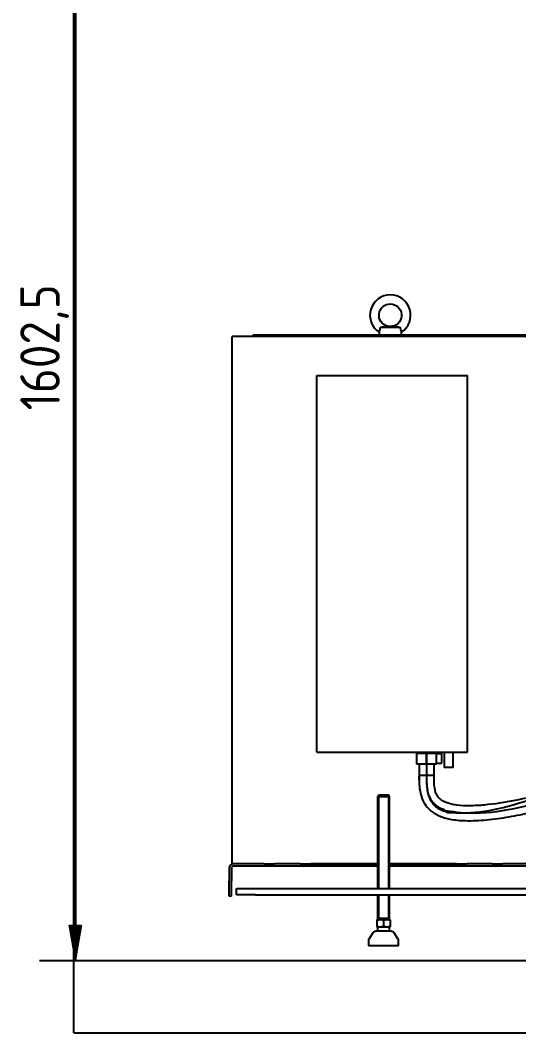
# Model space of a CAD drawing. Header units: millimetres. Extents: x 0 to 1189, y 0 to 841.
# Drawn here: x 85.8 to 129.9, y 472.6 to 562.1 of the extents above; entities that cross this region are included whole.
import ezdxf

# ---------------------------------------------------------------- set-up
doc = ezdxf.new("R2010")
doc.units = ezdxf.units.MM
doc.layers.add('1', color=7, linetype='CONTINUOUS', true_color=0xffffff)
doc.layers.add('2', color=7, linetype='CONTINUOUS', true_color=0xffffff)
doc.styles.add('iso-1', font='isocp.shx')

msp = doc.modelspace()

# ---------------------------------------------------------------- hatches: boundary and pattern name
at = {"layer": '1', "linetype": 'Continuous'}
h = msp.add_hatch(dxfattribs=at)
h.set_pattern_fill('ANSI31', color=27, scale=0.02, angle=45, style=0, pattern_type=0)
h.set_pattern_definition([(45, (0, 0), (-0.0141421356, 0.0141421356), [])])
h.paths.add_polyline_path([(90.711, 478.901), (90.151, 482.076), (91.271, 482.076)], flags=0)

# ---------------------------------------------------------------- linework, layer by layer
at = {"layer": '1', "color": 251, "linetype": 'Continuous'}
for q in [(90.564, 805.493), (640.45, 472.551)]:
    msp.add_line((90.564, 472.551), q, dxfattribs=at)
at = {"layer": '1', "color": 27, "linetype": 'Continuous'}
msp.add_line((90.711, 585.734), (90.711, 478.901), dxfattribs=at)
at = {"layer": '1', "color": 152, "linetype": 'Continuous'}
msp.add_line((172.056, 478.901), (87.536, 478.901), dxfattribs=at)
at = {"layer": '2', "color": 60, "linetype": 'Continuous'}
for p, q in [((117.754, 534.976), (119.399, 534.976)), ((118.217, 535.058), (118.936, 535.058)), ((117.588, 534.53), (117.58, 534.371)), ((119.573, 534.371), (119.565, 534.53)), ((120.907, 497.293), (120.907, 496.339)), ((120.907, 497.293), (122.658, 497.293)), ((121.502, 497.293), (121.502, 497.335)), ((121.539, 497.335), (121.502, 497.335)), ((121.539, 497.293), (121.539, 497.335)), ((121.539, 497.335), (122.095, 497.335)), ((122.095, 497.293), (122.095, 497.335)), ((122.142, 497.335), (122.095, 497.335)), ((122.142, 497.293), (122.142, 497.335)), ((122.658, 496.339), (122.658, 497.293)), ((123.142, 497.216), (122.658, 497.216)), ((123.142, 496.416), (123.142, 497.216)), ((120.907, 496.339), (122.658, 496.339)), ((122.658, 496.416), (123.142, 496.416)), ((117.55, 493.568), (117.45, 493.468)), ((117.45, 493.468), (117.45, 485.301)), ((117.45, 493.468), (117.977, 493.468)), ((117.525, 493.543), (117.525, 485.301)), ((117.977, 493.568), (117.55, 493.568)), ((118.403, 493.568), (117.977, 493.568)), ((117.977, 493.468), (118.503, 493.468)), ((118.503, 493.468), (118.403, 493.568)), ((118.428, 493.543), (118.428, 485.301)), ((118.503, 485.301), (118.503, 493.468)), ((117.45, 484.768), (117.45, 482.568)), ((117.525, 484.768), (117.525, 482.668)), ((118.428, 484.768), (118.428, 482.668)), ((118.503, 482.568), (118.503, 484.768)), ((117.677, 482.568), (117.377, 482.568)), ((117.377, 482.514), (117.377, 481.954)), ((118.503, 482.668), (117.45, 482.668)), ((118.277, 482.568), (117.677, 482.568)), ((117.977, 482.514), (117.977, 481.954)), ((118.577, 482.568), (118.277, 482.568)), ((118.577, 482.514), (118.577, 481.954)), ((117.045, 481.383), (116.697, 480.851)), ((117.977, 481.534), (117.324, 481.534)), ((117.443, 481.901), (117.377, 481.901)), ((117.677, 481.901), (117.377, 481.901)), ((117.443, 481.901), (117.443, 481.534)), ((118.277, 481.901), (117.677, 481.901)), ((118.629, 481.534), (117.977, 481.534)), ((118.577, 481.901), (118.277, 481.901)), ((118.51, 481.534), (118.51, 481.901)), ((118.577, 481.901), (118.51, 481.901)), ((119.256, 480.851), (118.909, 481.383)), ((116.643, 480.668), (116.643, 480.234)), ((119.31, 480.234), (116.643, 480.234)), ((119.31, 480.234), (117.977, 480.234)), ((119.31, 480.234), (119.31, 480.668))]:
    msp.add_line(p, q, dxfattribs=at)
at = {"layer": '2', "color": 11, "linetype": 'Continuous'}
for p, q in [((131.243, 534.168), (104.577, 534.168)), ((104.577, 487.501), (104.577, 534.168)), ((112.077, 530.701), (125.41, 530.701)), ((112.077, 497.368), (112.077, 530.701)), ((125.41, 497.368), (125.41, 530.701)), ((112.077, 497.368), (125.41, 497.368)), ((123.343, 497.368), (123.343, 496.034)), ((124.143, 496.034), (124.143, 497.368)), ((124.143, 496.034), (123.343, 496.034)), ((111.529, 487.501), (117.45, 487.501)), ((118.503, 487.501), (124.424, 487.501))]:
    msp.add_line(p, q, dxfattribs=at)
at = {"layer": '2', "color": 252, "linetype": 'Continuous'}
for p, q in [((106.443, 534.168), (106.443, 534.301)), ((106.443, 534.301), (106.777, 534.301)), ((106.777, 534.301), (133.777, 534.301)), ((107.424, 487.501), (104.71, 487.501)), ((107.424, 487.501), (108.367, 487.501)), ((110.586, 487.501), (108.367, 487.501)), ((110.586, 487.501), (111.529, 487.501)), ((117.45, 487.501), (111.529, 487.501)), ((124.424, 487.501), (118.503, 487.501)), ((124.424, 487.501), (125.367, 487.501)), ((127.586, 487.501), (125.367, 487.501)), ((127.586, 487.501), (128.529, 487.501)), ((131.243, 487.501), (128.529, 487.501)), ((104.31, 487.101), (104.31, 485.968)), ((104.51, 487.101), (104.51, 485.968)), ((107.424, 487.301), (104.71, 487.301)), ((108.367, 487.301), (107.424, 487.301)), ((110.586, 487.301), (108.367, 487.301)), ((111.529, 487.301), (110.586, 487.301)), ((117.45, 487.301), (111.529, 487.301)), ((124.424, 487.301), (118.503, 487.301)), ((125.367, 487.301), (124.424, 487.301)), ((127.586, 487.301), (125.367, 487.301)), ((128.529, 487.301), (127.586, 487.301)), ((131.243, 487.301), (128.529, 487.301)), ((104.31, 484.634), (104.31, 485.968)), ((104.51, 484.634), (104.51, 485.968)), ((104.977, 484.768), (104.977, 485.301)), ((104.977, 485.301), (106.643, 485.301)), ((106.643, 484.768), (104.977, 484.768)), ((106.643, 485.301), (132.746, 485.301)), ((106.643, 484.768), (132.746, 484.768)), ((104.51, 484.634), (104.31, 484.634))]:
    msp.add_line(p, q, dxfattribs=at)
at = {"layer": '2', "color": 163, "linetype": 'Continuous'}
for p, q in [((121.782, 497.293), (121.782, 496.339)), ((121.782, 496.339), (121.782, 497.293)), ((121.782, 496.339), (121.782, 495.339)), ((121.782, 496.339), (121.782, 495.339)), ((121.119, 495.339), (122.446, 495.339))]:
    msp.add_line(p, q, dxfattribs=at)
at = {"layer": '2', "color": 60, "linetype": 'Continuous'}
for centre, radius, start, end in [((118.577, 536.034), 1.8, 90, 236.67392), ((118.577, 536.034), 1.8, 303.28848, 90), ((117.647, 534.368), 0.0667, 177.1, 270), ((119.507, 534.368), 0.0667, 270, 2.9), ((117.324, 481.201), 0.333, 90, 146.88866), ((118.629, 481.201), 0.333, 33.11134, 90), ((116.977, 480.668), 0.333, 146.88866, 180), ((118.977, 480.668), 0.333, 0, 33.11134)]:
    msp.add_arc(centre, radius, start, end, dxfattribs=at)
at = {"layer": '2', "color": 60, "linetype": 'Continuous', "extrusion": (0, 0, -1)}
msp.add_arc((-118.577, 536.034), 1, 283.79997, 258.22044, dxfattribs=at)
at = {"layer": '2', "color": 252, "linetype": 'Continuous'}
for radius in [0.4, 0.2]:
    msp.add_arc((104.71, 487.101), radius, 90, 180, dxfattribs=at)
at = {"layer": '2', "color": 60, "linetype": 'Continuous'}
for points, knots in [([(117.588, 534.53), (117.588, 534.53), (117.589, 534.53), (117.59, 534.533), (117.591, 534.534), (117.593, 534.539), (117.594, 534.542), (117.598, 534.549), (117.599, 534.553), (117.606, 534.566), (117.611, 534.578), (117.619, 534.598), (117.622, 534.605), (117.629, 534.621), (117.632, 534.629), (117.641, 534.655), (117.648, 534.675), (117.656, 534.701), (117.657, 534.706), (117.66, 534.717), (117.662, 534.723), (117.666, 534.74), (117.669, 534.751), (117.674, 534.775), (117.676, 534.787), (117.681, 534.811), (117.683, 534.824), (117.689, 534.862), (117.692, 534.888), (117.694, 534.914)], [0, 0, 0, 0, 0.061865, 0.061865, 0.124408, 0.124408, 0.18695, 0.18695, 0.249492, 0.249492, 0.374577, 0.374577, 0.437119, 0.437119, 0.499662, 0.499662, 0.624746, 0.624746, 0.656017, 0.656017, 0.687288, 0.687288, 0.749831, 0.749831, 0.812373, 0.812373, 0.874915, 0.874915, 1, 1, 1, 1]), ([(117.694, 534.914), (117.695, 534.929), (117.702, 534.944), (117.719, 534.961), (117.725, 534.965), (117.739, 534.973), (117.746, 534.975), (117.754, 534.976)], [0, 0, 0, 0, 0.5, 0.5, 0.75, 0.75, 1, 1, 1, 1]), ([(117.754, 534.976), (117.797, 534.983), (117.84, 534.989), (117.924, 535.003), (117.965, 535.01), (118.044, 535.024), (118.082, 535.031), (118.136, 535.041), (118.153, 535.045), (118.186, 535.052), (118.202, 535.055), (118.217, 535.058)], [0, 0, 0, 0, 0.25, 0.25, 0.5, 0.5, 0.75, 0.75, 0.875, 0.875, 1, 1, 1, 1]), ([(118.936, 535.058), (118.951, 535.055), (118.967, 535.052), (119, 535.045), (119.017, 535.041), (119.053, 535.034), (119.072, 535.031), (119.11, 535.024), (119.129, 535.02), (119.188, 535.01), (119.229, 535.003), (119.313, 534.989), (119.356, 534.983), (119.399, 534.976)], [0, 0, 0, 0, 0.125, 0.125, 0.25, 0.25, 0.375, 0.375, 0.5, 0.5, 0.75, 0.75, 1, 1, 1, 1]), ([(119.399, 534.976), (119.415, 534.974), (119.429, 534.966), (119.451, 534.944), (119.458, 534.929), (119.46, 534.914)], [0, 0, 0, 0, 0.5, 0.5, 1, 1, 1, 1]), ([(119.46, 534.914), (119.462, 534.888), (119.465, 534.862), (119.47, 534.824), (119.472, 534.812), (119.477, 534.787), (119.479, 534.775), (119.487, 534.74), (119.493, 534.717), (119.506, 534.675), (119.512, 534.655), (119.522, 534.629), (119.525, 534.621), (119.531, 534.605), (119.534, 534.598), (119.542, 534.578), (119.548, 534.567), (119.553, 534.555), (119.554, 534.553), (119.556, 534.549), (119.557, 534.547), (119.559, 534.542), (119.561, 534.539), (119.564, 534.532), (119.565, 534.53), (119.565, 534.53)], [0, 0, 0, 0, 0.125036, 0.125036, 0.187553, 0.187553, 0.250071, 0.250071, 0.375107, 0.375107, 0.500142, 0.500142, 0.56266, 0.56266, 0.625178, 0.625178, 0.750213, 0.750213, 0.781472, 0.781472, 0.812731, 0.812731, 0.875249, 0.875249, 1, 1, 1, 1]), ([(117.377, 482.514), (117.426, 482.53), (117.475, 482.544), (117.575, 482.562), (117.626, 482.568), (117.677, 482.568)], [0, 0, 0, 0, 0.5, 0.5, 1, 1, 1, 1]), ([(117.377, 482.568), (117.377, 482.568), (117.377, 482.566), (117.377, 482.561), (117.377, 482.558), (117.377, 482.544), (117.377, 482.53), (117.377, 482.514)], [0, 0, 0, 0, 0.25, 0.25, 0.5, 0.5, 1, 1, 1, 1]), ([(117.677, 482.568), (117.702, 482.568), (117.728, 482.566), (117.778, 482.561), (117.803, 482.558), (117.878, 482.544), (117.928, 482.53), (117.977, 482.514)], [0, 0, 0, 0, 0.25, 0.25, 0.5, 0.5, 1, 1, 1, 1]), ([(117.977, 482.514), (118.026, 482.53), (118.075, 482.544), (118.175, 482.562), (118.226, 482.568), (118.277, 482.568)], [0, 0, 0, 0, 0.5, 0.5, 1, 1, 1, 1]), ([(118.277, 482.568), (118.302, 482.568), (118.328, 482.566), (118.378, 482.561), (118.403, 482.558), (118.478, 482.544), (118.528, 482.53), (118.577, 482.514)], [0, 0, 0, 0, 0.25, 0.25, 0.5, 0.5, 1, 1, 1, 1]), ([(118.577, 482.514), (118.577, 482.53), (118.577, 482.544), (118.577, 482.558), (118.577, 482.561), (118.577, 482.566), (118.577, 482.568), (118.577, 482.568)], [0, 0, 0, 0, 0.5, 0.5, 0.75, 0.75, 1, 1, 1, 1]), ([(117.677, 481.901), (117.651, 481.901), (117.626, 481.902), (117.575, 481.907), (117.55, 481.911), (117.475, 481.925), (117.426, 481.938), (117.377, 481.954)], [0, 0, 0, 0, 0.25, 0.25, 0.5, 0.5, 1, 1, 1, 1]), ([(117.377, 481.954), (117.377, 481.938), (117.377, 481.925), (117.377, 481.911), (117.377, 481.907), (117.377, 481.902), (117.377, 481.901), (117.377, 481.901)], [0, 0, 0, 0, 0.5, 0.5, 0.75, 0.75, 1, 1, 1, 1]), ([(117.977, 481.954), (117.928, 481.938), (117.878, 481.925), (117.778, 481.906), (117.728, 481.901), (117.677, 481.901)], [0, 0, 0, 0, 0.5, 0.5, 1, 1, 1, 1]), ([(118.277, 481.901), (118.251, 481.901), (118.226, 481.902), (118.175, 481.907), (118.15, 481.911), (118.075, 481.925), (118.026, 481.938), (117.977, 481.954)], [0, 0, 0, 0, 0.25, 0.25, 0.5, 0.5, 1, 1, 1, 1]), ([(118.577, 481.954), (118.528, 481.938), (118.478, 481.925), (118.378, 481.906), (118.328, 481.901), (118.277, 481.901)], [0, 0, 0, 0, 0.5, 0.5, 1, 1, 1, 1]), ([(118.577, 481.901), (118.577, 481.901), (118.577, 481.902), (118.577, 481.907), (118.577, 481.911), (118.577, 481.925), (118.577, 481.938), (118.577, 481.954)], [0, 0, 0, 0, 0.25, 0.25, 0.5, 0.5, 1, 1, 1, 1])]:
    msp.add_open_spline(points, degree=3, knots=knots, dxfattribs=at)
at = {"layer": '2', "color": 163, "linetype": 'Continuous'}
for points, knots in [([(146.175, 498.204), (146.056, 498.159), (145.459, 497.933), (143.914, 497.355), (141.405, 496.462), (138.661, 495.542), (136.152, 494.76), (134.056, 494.158), (131.937, 493.603), (129.618, 493.076), (127.375, 492.714), (125.651, 492.611), (124.684, 492.649), (123.903, 492.784), (123.353, 492.965), (122.882, 493.291), (122.584, 493.73), (122.473, 494.28), (122.449, 494.762), (122.446, 495.066), (122.446, 495.23), (122.446, 495.306), (122.446, 495.339)], [0, 0, 0, 0, 0.027823, 0.131133, 0.254764, 0.369615, 0.468075, 0.546223, 0.604831, 0.700283, 0.795191, 0.838741, 0.877353, 0.894274, 0.919711, 0.934115, 0.948896, 0.969101, 0.984977, 0.993118, 0.996919, 1, 1, 1, 1]), ([(121.119, 495.339), (121.119, 495.298), (121.119, 495.225), (121.12, 495.095), (121.121, 494.905), (121.13, 494.577), (121.174, 494.033), (121.328, 493.339), (121.669, 492.69), (122.074, 492.253), (122.407, 492.007), (122.681, 491.849), (123.128, 491.635), (123.976, 491.394), (125.388, 491.275), (127.147, 491.368), (129.086, 491.643), (130.997, 492.025), (132.772, 492.448), (134.366, 492.871), (135.936, 493.317), (137.691, 493.847), (139.767, 494.512), (142.066, 495.291), (144.364, 496.11), (145.719, 496.616), (146.295, 496.834), (146.317, 496.843)], [0, 0, 0, 0, 0.003591, 0.006402, 0.011388, 0.02013, 0.035036, 0.058949, 0.081585, 0.098833, 0.112379, 0.119655, 0.127783, 0.15858, 0.202517, 0.262373, 0.327278, 0.39197, 0.453126, 0.508319, 0.558083, 0.620477, 0.69907, 0.791211, 0.892075, 0.995741, 1, 1, 1, 1]), ([(121.119, 496.339), (121.119, 496.173), (121.119, 495.923), (121.119, 495.589), (121.119, 495.423), (121.119, 495.339)], [0, 0, 0, 0, 0.500049, 0.750073, 1, 1, 1, 1]), ([(122.446, 495.339), (122.446, 495.423), (122.446, 495.589), (122.446, 495.923), (122.446, 496.173), (122.446, 496.339)], [0, 0, 0, 0, 0.249927, 0.499951, 1, 1, 1, 1]), ([(121.119, 495.589), (121.119, 495.589), (121.119, 495.506), (121.119, 495.423), (121.119, 495.339)], [0, 0, 0, 0, 0.000032, 1, 1, 1, 1]), ([(122.446, 495.339), (122.446, 495.423), (122.446, 495.506), (122.446, 495.589), (122.446, 495.589)], [0, 0, 0, 0, 0.999969, 1, 1, 1, 1])]:
    msp.add_open_spline(points, degree=3, knots=knots, dxfattribs=at)
for points, degree in [([(121.782, 495.339), (121.782, 491.444), (121.782, 487.549), (147.643, 498.068), (147.643, 498.068), (147.643, 498.068)], 5), ([(121.782, 495.339), (121.782, 491.44), (121.782, 487.541), (143.11, 498.068), (143.11, 498.068), (143.11, 498.068)], 5), ([(121.119, 495.339), (121.113, 495.129), (121.116, 494.919), (121.125, 494.71)], 3)]:
    msp.add_open_spline(points, degree=degree, dxfattribs=at)
at = {"layer": '2', "color": 60, "linetype": 'Continuous'}
for points in [[(117.442, 481.935), (117.42, 481.941), (117.398, 481.947), (117.377, 481.954)], [(118.577, 481.954), (118.555, 481.947), (118.533, 481.941), (118.512, 481.935)]]:
    msp.add_open_spline(points, degree=3, dxfattribs=at)

# ---------------------------------------------------------------- texts
at = {"layer": '1', "color": 23, "linetype": 'Continuous', "insert": (90.14, 527.616), "char_height": 3.5, "attachment_point": 7, "rotation": 90, "line_spacing_factor": 0.963855, "style": 'iso-1'}
msp.add_mtext('\\W00.969;1602,5 ', dxfattribs=at)

doc.saveas('drawing.dxf')
